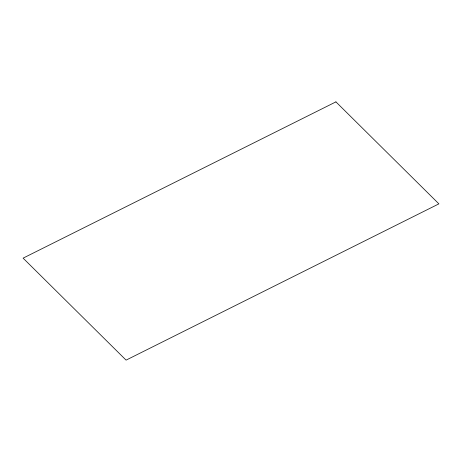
<?xml version="1.0" encoding="UTF-8"?>
<svg xmlns="http://www.w3.org/2000/svg" width="462" height="462" viewBox="0 0 462 462"><rect width="100%" height="100%" fill="white"/><g stroke="black" fill="none" stroke-linecap="round" stroke-linejoin="round"><path stroke-width="0.69" d="M335.92 101.871L23.1 258.142L126.08 360.129L438.9 203.858L335.92 101.871"/></g></svg>
